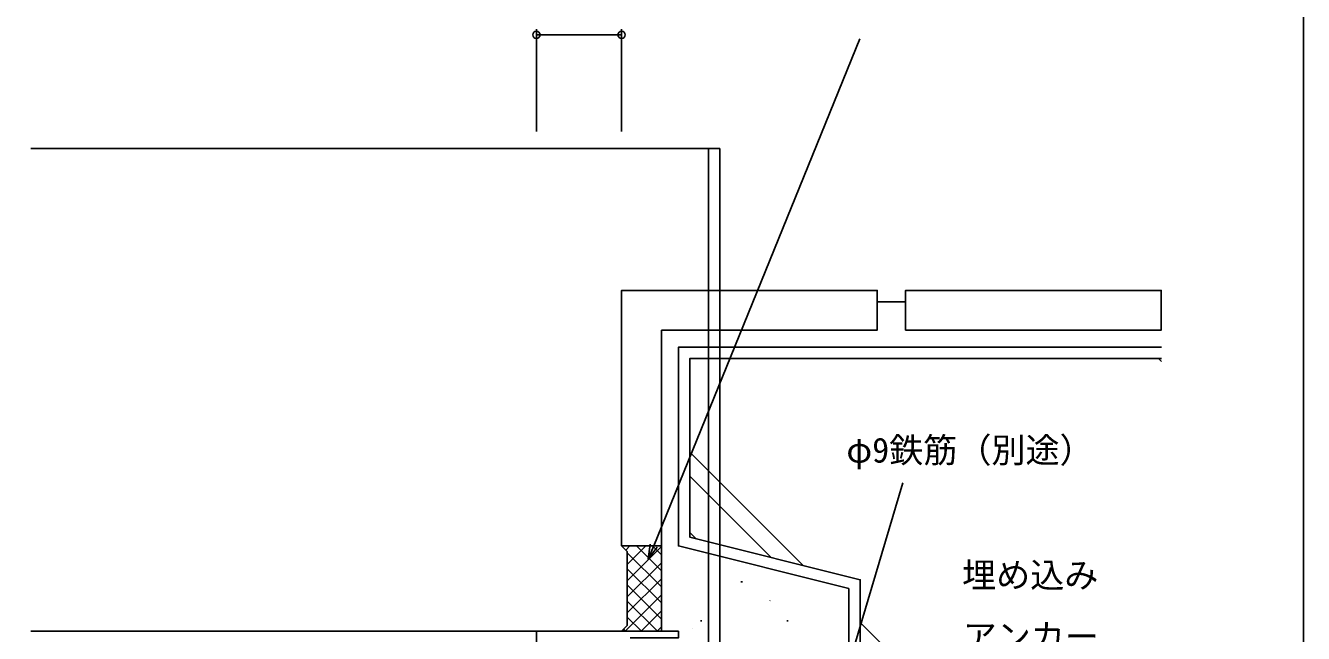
# Model space of a CAD drawing. Units: millimetres, scale not verified. Extents: x -437 to 438, y -344 to 341.
# Drawn here: x 213.2 to 438.2, y -89.2 to 17.8 of the extents above; entities that cross this region are included whole.
import ezdxf
from ezdxf.enums import TextEntityAlignment as Align

# ---------------------------------------------------------------- set-up
doc = ezdxf.new("R2010")
doc.units = ezdxf.units.MM
doc.header["$LTSCALE"] = 2
for name, color, linetype in [('0-2_YKK_11', 7, 'Continuous'), ('0-3_YKK_12', 2, 'Continuous'), ('0-6_YKK_D', 6, 'Continuous'), ('0-7_YKK_ZWAK', 7, 'Continuous'), ('0-8_YSS_K', 3, 'Continuous')]:
    doc.layers.add(name, color=color, linetype=linetype)
doc.styles.add('ＭＳ ゴシック', font='')
doc.styles.get('ＭＳ ゴシック').set_extended_font_data('MS Gothic')

msp = doc.modelspace()

# ---------------------------------------------------------------- linework, layer by layer
at = {"layer": '0-2_YKK_11'}
msp.add_lwpolyline([(319.667, -90), (328.167, -90), (328.167, -88.8), (303.167, -88.8), (303.167, -94.3), (302.167, -94.3)], dxfattribs=at)
at = {"layer": '0-3_YKK_12'}
for p, q in [((335.467, -3.805), (214.175, -3.804)), ((333.467, -3.805), (333.467, -28.8)), ((333.467, -28.8), (333.467, -101.804)), ((303.467, -88.8), (214.175, -88.8))]:
    msp.add_line(p, q, dxfattribs=at)
msp.add_lwpolyline([(335.467, -3.805), (335.467, -28.8), (335.467, -101.804)], dxfattribs=at)
at = {"layer": '0-6_YKK_D'}
for p, q in [((303.167, -0.804), (303.167, 17.196)), ((303.167, 16.196), (318.167, 16.196)), ((318.167, -0.804), (318.167, 17.196))]:
    msp.add_line(p, q, dxfattribs=at)
for points in [[(322.856, -76.114), (323.817, -73.752), (360.105, 15.46)], [(344.666, -140.205), (345.392, -137.76), (367.671, -62.681)], [(324.45, -74.009), (322.856, -76.114), (323.184, -73.494)]]:
    msp.add_lwpolyline(points, dxfattribs=at)
for centre in [(303.167, 16.196), (318.167, 16.196)]:
    msp.add_circle(centre, 0.637, dxfattribs=at)
at = {"layer": '0-7_YKK_ZWAK'}
msp.add_lwpolyline([(-436.8, -343.8), (438.2, -343.8), (438.2, 306.2)], dxfattribs=at)
at = {"layer": '0-8_YSS_K'}
for p, q in [((363.167, -30.8), (368.167, -30.8)), ((413.202, -30.8), (413.167, -30.8)), ((412.695, -40.8), (413.202, -41.307)), ((330.167, -57.267), (350.129, -77.229)), ((330.167, -61.51), (344.472, -75.815)), ((330.167, -71.409), (331.273, -72.515)), ((319.167, -74.8), (318.167, -73.8)), ((318.895, -74.528), (319.624, -73.8)), ((319.167, -77.085), (322.452, -73.8)), ((319.167, -79.914), (325.167, -73.914)), ((325.167, -78.18), (320.787, -73.8)), ((325.167, -75.351), (323.616, -73.8)), ((325.167, -73.8), (325.167, -88.8)), ((319.167, -74.8), (319.167, -87.798)), ((325.167, -81.008), (319.167, -75.008)), ((319.167, -82.742), (325.167, -76.742)), ((325.167, -83.837), (319.167, -77.837)), ((319.167, -85.571), (325.167, -79.571)), ((325.167, -86.665), (319.167, -80.665)), ((339.177, -80.095), (339.427, -80.095)), ((318.766, -88.8), (325.167, -82.399)), ((324.474, -88.8), (319.167, -83.493)), ((321.594, -88.8), (325.167, -85.227)), ((344.28, -83.446), (344.327, -83.429)), ((321.645, -88.8), (319.167, -86.322)), ((332.052, -86.97), (332.302, -86.97)), ((347.252, -86.97), (347.502, -86.97)), ((360.167, -87.267), (413.202, -140.302)), ((319.167, -87.8), (318.167, -88.8)), ((318.817, -88.8), (318.492, -88.475)), ((324.423, -88.8), (325.167, -88.056)), ((330.58, -88.297), (330.612, -88.286))]:
    msp.add_line(p, q, dxfattribs=at)
for points in [[(325.167, -35.8), (325.167, -73.8), (318.167, -73.8), (318.167, -28.8), (363.167, -28.8), (363.167, -35.8)], [(368.167, -35.8), (368.167, -28.8), (413.167, -28.8), (413.167, -35.8)]]:
    msp.add_lwpolyline(points, close=True, dxfattribs=at)
for points in [[(413.202, -38.8), (328.167, -38.8), (328.167, -73.8), (358.167, -81.3), (358.167, -188.8), (413.202, -188.8)], [(413.202, -40.8), (330.167, -40.8), (330.167, -72.238), (360.167, -79.738), (360.167, -186.8), (413.202, -186.8)]]:
    msp.add_lwpolyline(points, dxfattribs=at)

# ---------------------------------------------------------------- texts
at = {"layer": '0-6_YKK_D', "style": 'ＭＳ ゴシック'}
for s, p in [('φ9鉄筋（別途）', (357.73, -60.442)), ('埋め込み', (378.098, -82.438)), ('アンカー', (378.201, -93.256))]:
    msp.add_text(s, height=4.399, dxfattribs=at).set_placement(p, align=Align.BOTTOM_LEFT)

doc.saveas('drawing.dxf')
